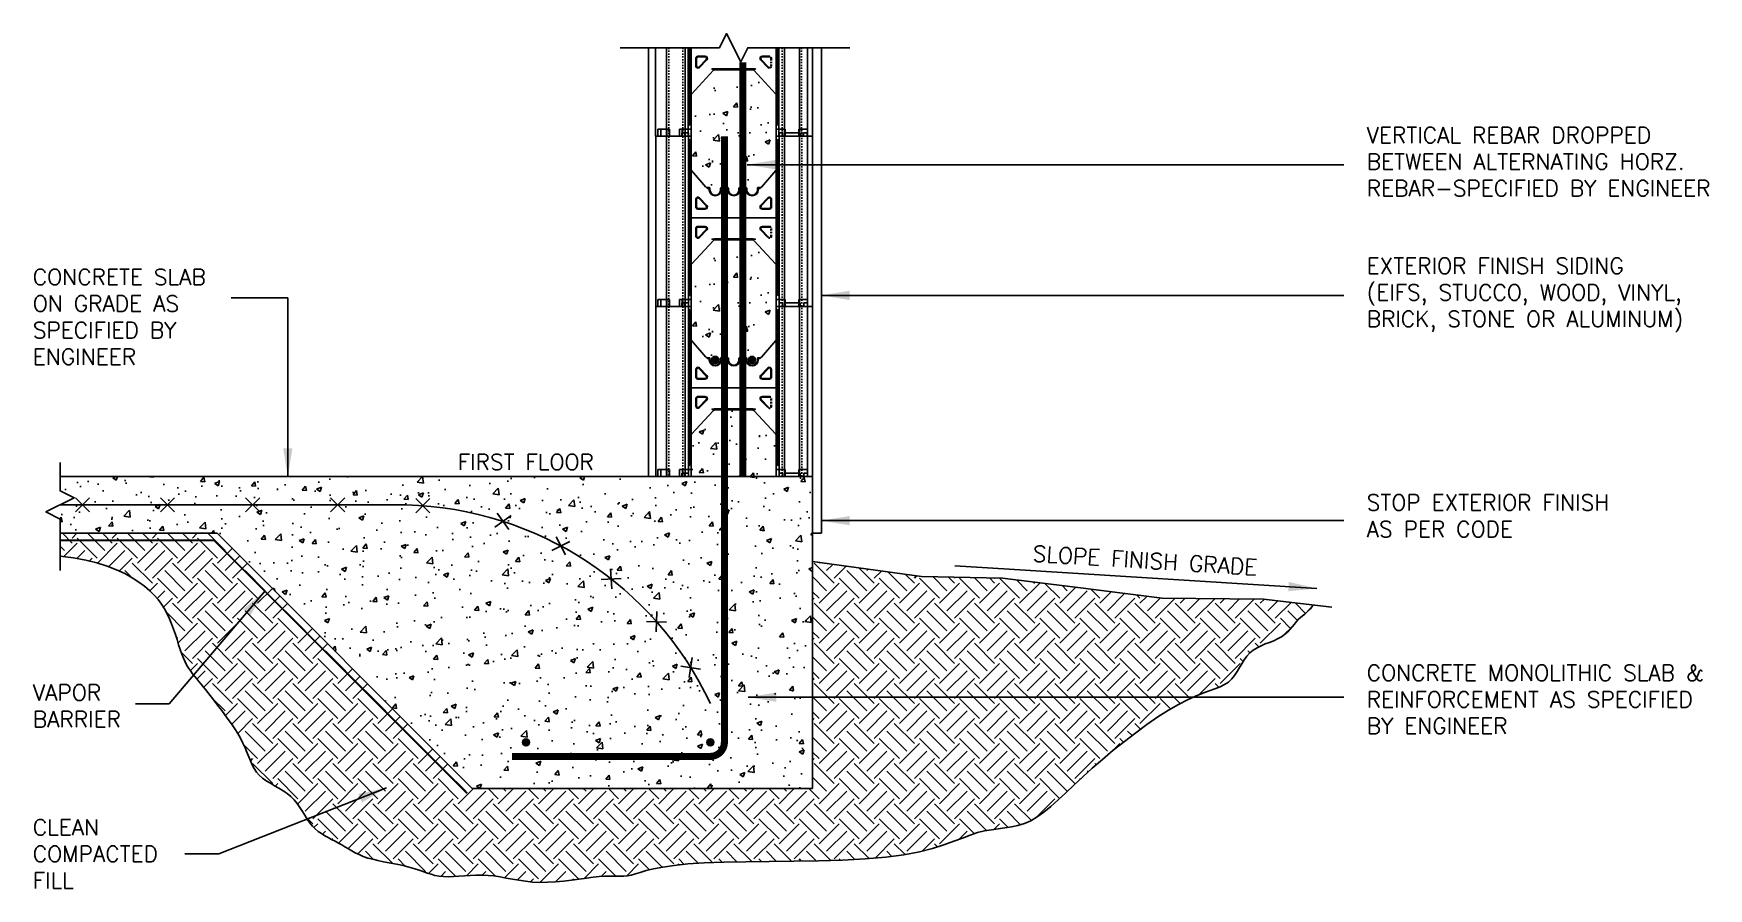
# Model space of a CAD drawing. Header units: inches. Extents: x -16 to 133, y -112 to 61.
# Drawn here: x 14.2 to 132.4, y -112.4 to -52.1 of the extents above; entities that cross this region are included whole.
import ezdxf

# ---------------------------------------------------------------- set-up
doc = ezdxf.new("R2010")
doc.units = ezdxf.units.IN
doc.header["$MEASUREMENT"] = 0
doc.linetypes.add('DASHED2', pattern=[0.375, 0.25, -0.125])
for name, color, linetype in [('LAYER 12', 12, 'Continuous'), ('LAYER 13', 13, 'Continuous'), ('LAYER 3', 3, 'Continuous'), ('LAYER 5', 5, 'Continuous'), ('LAYER 7', 7, 'Continuous'), ('LAYER 8', 8, 'Continuous')]:
    doc.layers.add(name, color=color, linetype=linetype)
doc.styles.add('NOTES', font='simplex.shx', dxfattribs={"height": 1})
doc.dimstyles.new('DIM-16', dxfattribs={"dimscale": 16, "dimtxt": 0.09375, "dimasz": 0.125, "dimexe": 0.1875, "dimexo": 0.0625, "dimgap": 0.0625, "dimtad": 0, "dimtih": 1, "dimtoh": 1, "dimdec": 4, "dimzin": 3, "dimdsep": 46, "dimlunit": 4, "dimtxsty": 'NOTES', "dimcen": 0.0625, "dimclrt": 4, "dimadec": 0, "dimazin": 0, "dimtfac": 1, "dimtdec": 4, "dimtofl": 0, "dimtmove": 0, "dimatfit": 3, "dimfxl": 1, "dimfrac": 2, "dimtolj": 1, "dimtzin": 0, "dimarcsym": 0})

# ---------------------------------------------------------------- blocks, each defined once
blk = doc.blocks.new('A$C01DD0D20')
at = {"layer": 'LAYER 12'}
for p, q in [((0.35, 12.5), (0.97, 12.5)), ((0.35, 12.5), (0.35, 0)), ((0.35, 12.5), (0.97, 12.5)), ((0.35, 12.5), (0.35, 12)), ((0.92, 12.5), (0.92, 0)), ((0.97, 12.5), (0.97, 12)), ((0.97, 12.5), (0.97, 12)), ((1.94, 12.5), (1.94, 12)), ((1.94, 12.5), (2.56, 12.5)), ((1.94, 12.5), (1.94, 12)), ((1.94, 12.5), (2.56, 12.5)), ((1.99, 12.5), (1.99, 0)), ((2.11, 12.25), (2.11, 12)), ((2.11, 12.25), (2.36, 12.25)), ((2.36, 12.25), (2.36, 0)), ((2.56, 12.5), (2.56, 12)), ((8.56, 12.5), (9.19, 12.5)), ((8.56, 12.5), (8.56, 12)), ((8.56, 12.5), (9.19, 12.5)), ((8.76, 12.25), (8.76, 0)), ((8.76, 12.25), (9.01, 12.25)), ((8.76, 12.25), (8.76, 12)), ((8.76, 12.25), (9.01, 12.25)), ((8.98, 12), (8.98, 0)), ((9.01, 12.25), (9.01, 12)), ((9.01, 12.25), (9.01, 12)), ((9.19, 12.5), (9.19, 12)), ((9.19, 12.5), (9.19, 12)), ((10.09, 12.5), (10.09, 12)), ((10.09, 12.5), (10.71, 12.5)), ((10.09, 12.5), (10.09, 12)), ((10.09, 12.5), (10.71, 12.5)), ((10.3, 12), (10.3, 0)), ((10.71, 12.5), (10.71, 12)), ((10.71, 12.5), (10.71, 12)), ((2.41, 11.73), (2.5, 11.78)), ((2.46, 11.65), (2.41, 11.73)), ((2.46, 11.63), (2.46, 0.93)), ((2.46, 11.59), (2.46, 11.62)), ((2.5, 11.78), (2.56, 11.67)), ((2.56, 11.65), (2.56, 9.67)), ((8.56, 9.67), (8.56, 11.65)), ((8.57, 11.67), (8.63, 11.78)), ((8.63, 11.78), (8.71, 11.73)), ((8.66, 11.63), (8.66, 0.93)), ((8.66, 11.62), (8.66, 11.59)), ((8.71, 11.73), (8.67, 11.65)), ((2.56, 9.67), (2.56, 2.91)), ((2.59, 9.6), (3.61, 8.41)), ((7.52, 8.41), (8.53, 9.6)), ((8.56, 2.91), (8.56, 9.67)), ((3.68, 8.38), (3.69, 8.38)), ((3.84, 8.38), (3.68, 8.38)), ((3.69, 8.38), (3.69, 8.33)), ((3.69, 8.33), (3.79, 8.33)), ((3.84, 8.28), (3.84, 8.23)), ((3.89, 8.23), (3.89, 8.33)), ((4.64, 8.33), (4.64, 8.23)), ((5.14, 8.38), (4.69, 8.38)), ((4.69, 8.23), (4.69, 8.28)), ((4.74, 8.33), (5.09, 8.33)), ((5.14, 8.28), (5.14, 8.23)), ((5.19, 8.23), (5.19, 8.33)), ((5.94, 8.33), (5.94, 8.23)), ((6.44, 8.38), (5.99, 8.38)), ((5.99, 8.23), (5.99, 8.28)), ((6.04, 8.33), (6.39, 8.33)), ((6.44, 8.28), (6.44, 8.23)), ((6.49, 8.23), (6.49, 8.33)), ((7.24, 8.33), (7.24, 8.23)), ((7.44, 8.38), (7.29, 8.38)), ((7.29, 8.23), (7.29, 8.28)), ((7.34, 8.33), (7.44, 8.33)), ((7.44, 8.33), (7.44, 8.38)), ((7.44, 8.38), (7.44, 8.38)), ((2.89, 7.02), (2.89, 7.56)), ((2.94, 7.02), (2.94, 7.56)), ((3.11, 7.63), (3.63, 7.09)), ((3.15, 7.66), (3.67, 7.12)), ((7.98, 7.66), (7.46, 7.12)), ((8.02, 7.63), (7.5, 7.09)), ((8.19, 7.02), (8.19, 7.56)), ((8.24, 7.02), (8.24, 7.56)), ((2.46, 6.25), (8.66, 6.25)), ((3.56, 6.92), (3.04, 6.92)), ((3.56, 6.87), (3.04, 6.87)), ((7.57, 6.92), (8.09, 6.92)), ((7.57, 6.87), (8.09, 6.87)), ((3.04, 5.65), (3.56, 5.65)), ((3.04, 5.6), (3.56, 5.6)), ((3.63, 5.43), (3.11, 4.89)), ((3.67, 5.4), (3.15, 4.86)), ((4.19, 4.77), (4.04, 4.75)), ((4.04, 4.74), (4.19, 4.72)), ((5.56, 4.77), (4.19, 4.77)), ((6.93, 4.77), (5.56, 4.77)), ((7.09, 4.75), (6.93, 4.77)), ((6.93, 4.72), (7.09, 4.74)), ((7.46, 5.4), (7.98, 4.86)), ((7.5, 5.43), (8.02, 4.89)), ((8.09, 5.65), (7.57, 5.65)), ((8.09, 5.6), (7.57, 5.6)), ((8.19, 4.96), (8.19, 5.5)), ((8.24, 4.96), (8.24, 5.5)), ((2.59, 2.98), (4.14, 4.66)), ((4.19, 4.72), (5.56, 4.72)), ((4.25, 4.7), (5.56, 4.7)), ((5.56, 4.72), (6.93, 4.72)), ((5.56, 4.7), (6.88, 4.7)), ((6.98, 4.66), (8.53, 2.98)), ((2.56, 0.9), (2.56, 2.91)), ((8.56, 2.91), (8.56, 0.9)), ((0.35, 0.5), (0.97, 0.5)), ((0.35, 0.5), (0.97, 0.5)), ((0.35, 0.5), (0.35, 0)), ((0.35, 0.5), (0.97, 0.5)), ((0.35, 0.5), (0.35, 0)), ((0.35, 0.5), (0.97, 0.5)), ((0.35, 0.5), (0.97, 0.5)), ((0.35, 0.5), (0.97, 0.5)), ((0.35, 0.5), (0.97, 0.5)), ((0.35, 0.5), (0.35, 0)), ((0.35, 0.5), (0.97, 0.5)), ((0.35, 0.5), (0.35, 0)), ((0.35, 0.5), (0.97, 0.5)), ((0.35, 0.5), (0.97, 0.5)), ((0.35, 0.5), (0.97, 0.5)), ((0.35, 0.5), (0.97, 0.5)), ((0.35, 0.5), (0.35, 0)), ((0.35, 0.5), (0.97, 0.5)), ((0.35, 0.5), (0.97, 0.5)), ((0.35, 0.5), (0.97, 0.5)), ((0.35, 0.5), (0.97, 0.5)), ((0.35, 0.5), (0.35, 0)), ((0.35, 0.5), (0.97, 0.5)), ((0.35, 0.5), (0.97, 0.5)), ((0.35, 0.5), (0.97, 0.5)), ((0.35, 0.5), (0.35, 0)), ((0.35, 0.5), (0.97, 0.5)), ((0.35, 0.5), (0.35, 0)), ((0.35, 0.5), (0.35, 0)), ((0.37, 0.25), (0.37, 0)), ((0.62, 0.25), (0.37, 0.25)), ((0.37, 0.25), (0.37, 0)), ((0.62, 0.25), (0.37, 0.25)), ((0.37, 0.25), (0.37, 0)), ((0.62, 0.25), (0.37, 0.25)), ((0.62, 0.25), (0.62, 0)), ((0.62, 0.25), (0.62, 0)), ((0.62, 0.25), (0.62, 0)), ((1.94, 0.25), (0.87, 0.25)), ((0.87, 0.25), (0.87, 0)), ((1.94, 0.25), (0.87, 0.25)), ((0.87, 0.25), (0.87, 0)), ((1.94, 0.25), (0.87, 0.25)), ((0.87, 0.25), (0.87, 0)), ((0.97, 0.5), (0.97, 0)), ((0.97, 0.5), (0.97, 0)), ((0.97, 0.5), (0.97, 0)), ((0.97, 0.5), (0.97, 0)), ((0.97, 0.5), (0.97, 0)), ((0.97, 0.5), (0.97, 0)), ((0.97, 0.5), (0.97, 0)), ((0.97, 0.5), (0.97, 0)), ((0.97, 0.5), (0.97, 0)), ((0.97, 0.5), (0.97, 0)), ((0.97, 0.5), (0.97, 0)), ((0.97, 0.5), (0.97, 0)), ((0.97, 0.5), (0.97, 0)), ((0.97, 0.5), (0.97, 0)), ((0.97, 0.5), (0.97, 0)), ((0.97, 0.5), (0.97, 0)), ((0.97, 0.5), (0.97, 0)), ((0.97, 0.5), (0.97, 0)), ((0.97, 0.5), (0.97, 0)), ((0.97, 0.5), (0.97, 0)), ((1.94, 0.5), (1.94, 0)), ((1.94, 0.5), (2.56, 0.5)), ((1.94, 0.5), (1.94, 0)), ((1.94, 0.5), (2.56, 0.5)), ((1.94, 0.5), (1.94, 0)), ((1.94, 0.5), (2.56, 0.5)), ((1.94, 0.5), (1.94, 0)), ((1.94, 0.5), (2.56, 0.5)), ((1.94, 0.5), (1.94, 0)), ((1.94, 0.5), (2.56, 0.5)), ((1.94, 0.5), (1.94, 0)), ((1.94, 0.5), (2.56, 0.5)), ((1.94, 0.5), (1.94, 0)), ((1.94, 0.5), (2.56, 0.5)), ((1.94, 0.5), (1.94, 0)), ((2.56, 0.5), (1.94, 0.5)), ((1.94, 0.5), (1.94, 0)), ((1.94, 0.5), (2.56, 0.5)), ((1.94, 0.5), (1.94, 0)), ((1.94, 0.5), (2.56, 0.5)), ((1.94, 0.5), (1.94, 0)), ((1.94, 0.5), (2.56, 0.5)), ((1.94, 0.5), (1.94, 0)), ((1.94, 0.5), (2.56, 0.5)), ((1.94, 0.5), (1.94, 0)), ((1.94, 0.5), (2.56, 0.5)), ((1.94, 0.5), (1.94, 0)), ((1.94, 0.5), (2.56, 0.5)), ((1.94, 0.5), (1.94, 0)), ((1.94, 0.5), (2.56, 0.5)), ((1.94, 0.5), (1.94, 0)), ((1.94, 0.5), (2.56, 0.5)), ((1.94, 0.5), (1.94, 0)), ((1.94, 0.5), (2.56, 0.5)), ((1.94, 0.5), (1.94, 0)), ((1.94, 0.5), (2.56, 0.5)), ((1.94, 0.5), (1.94, 0)), ((2.56, 0.5), (1.94, 0.5)), ((1.94, 0.5), (1.94, 0)), ((1.94, 0.5), (2.56, 0.5)), ((1.94, 0.5), (1.94, 0)), ((1.94, 0.5), (2.56, 0.5)), ((1.94, 0.5), (1.94, 0)), ((2.56, 0.5), (1.94, 0.5)), ((1.94, 0.5), (1.94, 0)), ((1.94, 0.5), (2.56, 0.5)), ((2.11, 0.25), (2.11, 0)), ((2.11, 0.25), (2.36, 0.25)), ((2.11, 0.25), (2.11, 0)), ((2.11, 0.25), (2.36, 0.25)), ((2.11, 0.25), (2.11, 0)), ((2.11, 0.25), (2.36, 0.25)), ((2.11, 0.25), (2.11, 0)), ((2.36, 0.25), (2.11, 0.25)), ((2.11, 0.25), (2.11, 0)), ((2.11, 0.25), (2.36, 0.25)), ((2.11, 0.25), (2.11, 0)), ((2.11, 0.25), (2.36, 0.25)), ((2.11, 0.25), (2.11, 0)), ((2.11, 0.25), (2.36, 0.25)), ((2.11, 0.25), (2.11, 0)), ((2.11, 0.25), (2.36, 0.25)), ((2.11, 0.25), (2.11, 0)), ((2.11, 0.25), (2.36, 0.25)), ((2.11, 0.25), (2.11, 0)), ((2.36, 0.25), (2.11, 0.25)), ((2.11, 0.25), (2.11, 0)), ((2.11, 0.25), (2.36, 0.25)), ((2.11, 0.25), (2.11, 0)), ((2.36, 0.25), (2.11, 0.25)), ((2.36, 0.25), (2.36, 0)), ((2.36, 0.25), (2.36, 0)), ((2.36, 0.25), (2.36, 0)), ((2.46, 0.9), (2.41, 0.82)), ((2.41, 0.82), (2.5, 0.77)), ((2.46, 0.96), (2.46, 0.93)), ((2.5, 0.77), (2.56, 0.88)), ((2.56, 0.5), (2.56, 0)), ((2.56, 0.5), (2.56, 0)), ((2.56, 0.5), (2.56, 0)), ((2.56, 0.5), (2.56, 0)), ((2.56, 0.5), (2.56, 0)), ((2.56, 0.5), (2.56, 0)), ((2.56, 0.5), (2.56, 0)), ((2.56, 0.5), (2.56, 0)), ((2.56, 0.5), (2.56, 0)), ((2.56, 0.5), (2.56, 0)), ((2.56, 0.5), (2.56, 0)), ((8.56, 0.5), (9.18, 0.5)), ((8.56, 0.5), (9.18, 0.5)), ((8.56, 0.5), (9.18, 0.5)), ((8.57, 0.88), (8.63, 0.77)), ((8.63, 0.77), (8.71, 0.82)), ((8.66, 0.93), (8.66, 0.96)), ((8.71, 0.82), (8.67, 0.9)), ((8.76, 0.5), (8.76, 0)), ((8.76, 0.5), (9.39, 0.5)), ((8.76, 0.25), (8.76, 0)), ((8.76, 0.25), (9.01, 0.25)), ((8.76, 0.25), (9.01, 0.25)), ((8.76, 0.25), (8.76, 0)), ((8.76, 0.25), (9.01, 0.25)), ((8.96, 0.25), (9.21, 0.25)), ((9.01, 0.25), (9.01, 0)), ((9.01, 0.25), (9.01, 0)), ((9.01, 0.25), (9.01, 0)), ((9.18, 0.5), (9.18, 0)), ((9.18, 0.5), (9.18, 0)), ((9.18, 0.5), (9.18, 0)), ((9.21, 0.25), (9.21, 0)), ((9.39, 0.5), (9.39, 0)), ((10.08, 0.5), (10.08, 0)), ((10.08, 0.5), (10.71, 0.5)), ((10.08, 0.5), (10.08, 0)), ((10.08, 0.5), (10.71, 0.5)), ((10.08, 0.5), (10.08, 0)), ((10.08, 0.5), (10.71, 0.5)), ((10.29, 0.5), (10.29, 0)), ((10.29, 0.5), (10.91, 0.5)), ((10.71, 0.5), (10.71, 0)), ((10.71, 0.5), (10.71, 0)), ((10.71, 0.5), (10.71, 0)), ((10.91, 0.5), (10.91, 0))]:
    blk.add_line(p, q, dxfattribs=at)
at = {"layer": 'LAYER 12', "linetype": 'DASHED2', "ltscale": 0.15}
for p, q in [((0.76, 12.5), (0.76, 0)), ((2.15, 12.5), (2.15, 0)), ((9.14, 12), (9.14, 0)), ((10.14, 12), (10.14, 0)), ((2.89, 4.96), (2.89, 5.5)), ((2.94, 4.96), (2.94, 5.5))]:
    blk.add_line(p, q, dxfattribs=at)
at = {"layer": 'LAYER 12'}
for centre, radius, start, end in [((2.41, 11.62), 0.05, 0, 30), ((2.51, 11.65), 0.05, 0, 30), ((8.61, 11.65), 0.05, 150, 180), ((8.71, 11.62), 0.05, 150, 180), ((2.66, 9.67), 0.1, 180, 223.8309), ((8.46, 9.67), 0.1, 316.1691, 360), ((3.68, 8.48), 0.1, 223.8309, 270), ((3.79, 8.28), 0.05, 360, 90), ((3.84, 8.33), 0.05, 0, 90), ((4.69, 8.33), 0.05, 90, 180), ((4.74, 8.28), 0.05, 90, 180), ((5.09, 8.28), 0.05, 360, 90), ((5.14, 8.33), 0.05, 0, 90), ((5.99, 8.33), 0.05, 90, 180), ((6.04, 8.28), 0.05, 90, 180), ((6.39, 8.28), 0.05, 0, 90), ((6.44, 8.33), 0.05, 0, 90), ((7.29, 8.33), 0.05, 90, 180), ((7.34, 8.28), 0.05, 90, 180), ((7.44, 8.48), 0.1, 270, 316.1691), ((3.04, 7.56), 0.15, 43.8309, 180), ((3.04, 7.56), 0.1, 43.8309, 180), ((3.56, 7.02), 0.15, 270, 43.8309), ((3.56, 7.02), 0.1, 270, 43.8309), ((4.26, 8.23), 0.425, 180, 360), ((4.26, 8.23), 0.375, 180, 0), ((5.56, 8.23), 0.425, 180, 270), ((5.56, 8.23), 0.375, 180, 270), ((5.56, 8.23), 0.425, 270, 0), ((5.56, 8.23), 0.375, 270, 0), ((6.86, 8.23), 0.425, 180, 0), ((6.86, 8.23), 0.375, 180, 0), ((7.57, 7.02), 0.15, 136.1691, 270), ((7.57, 7.02), 0.1, 136.1691, 270), ((8.09, 7.56), 0.15, 0, 136.1691), ((8.09, 7.56), 0.1, 0, 136.1691), ((3.04, 7.02), 0.15, 180, 270), ((3.04, 7.02), 0.1, 180, 270), ((8.09, 7.02), 0.15, 270, 0), ((8.09, 7.02), 0.1, 270, 360), ((3.56, 5.5), 0.15, 316.1691, 90), ((3.56, 5.5), 0.1, 316.1691, 90), ((4.04, 4.75), 0.01, 97.4099, 262.5901), ((7.09, 4.75), 0.01, 277.4099, 82.5901), ((7.57, 5.5), 0.15, 90, 223.8309), ((7.57, 5.5), 0.1, 90, 223.8309), ((8.09, 4.96), 0.15, 223.8309, 360), ((8.09, 4.96), 0.1, 223.8309, 0), ((8.09, 5.5), 0.15, 360, 90), ((8.09, 5.5), 0.1, 0, 90), ((4.25, 4.55), 0.15, 90, 135), ((6.88, 4.55), 0.15, 45, 90), ((2.66, 2.91), 0.1, 135, 180), ((8.46, 2.91), 0.1, 360, 45), ((2.41, 0.93), 0.05, 330, 360), ((2.51, 0.9), 0.05, 330, 360), ((8.61, 0.9), 0.05, 180, 210), ((8.71, 0.93), 0.05, 180, 210)]:
    blk.add_arc(centre, radius, start, end, dxfattribs=at)
at = {"layer": 'LAYER 12', "linetype": 'DASHED2', "ltscale": 0.15}
for centre, radius, start, end in [((3.04, 5.5), 0.15, 90, 180), ((3.04, 4.96), 0.15, 180, 316.1691), ((3.04, 5.5), 0.1, 90, 180), ((3.04, 4.96), 0.1, 180, 316.1691)]:
    blk.add_arc(centre, radius, start, end, dxfattribs=at)
at = {"layer": 'LAYER 5'}
for p, q in [((0, 12), (0, 0)), ((0, 12), (2.56, 12)), ((2.56, 12.5), (2.56, 0)), ((8.56, 12.5), (8.56, 0)), ((8.56, 12), (11.06, 12)), ((11.06, 12), (11.06, 0)), ((0, 0), (2.56, 0)), ((8.56, 0), (11.06, 0))]:
    blk.add_line(p, q, dxfattribs=at)

msp = doc.modelspace()

# ---------------------------------------------------------------- hatches: boundary and pattern name
at = {"layer": 'LAYER 12'}
h = msp.add_hatch(dxfattribs=at)
h.set_pattern_fill('EARTH', color=256, scale=8, angle=45, style=0)
h.paths.add_polyline_path([(101.42, -95.04), (101.72, -94.92), (101.99, -94.79), (102.25, -94.65), (102.48, -94.49), (102.68, -94.31), (102.86, -94.12), (103.02, -93.93), (103.17, -93.75), (103.32, -93.57), (103.45, -93.41), (103.59, -93.28), (103.74, -93.17), (103.9, -93.05), (104.08, -92.89), (104.3, -92.66), (104.5, -92.4), (100.98, -91.98), (93.85, -91.93), (87.53, -91.12), (82.59, -90.51), (76.88, -90.4), (69.19, -89.34), (69.19, -105.34), (45.19, -105.34), (27.19, -87.34), (16.12, -87.34), (16.12, -88.96), (17.07, -89.08), (17.93, -89.24), (18.72, -89.43), (19.44, -89.66), (20.09, -89.92), (20.68, -90.19), (21.2, -90.48), (21.67, -90.78), (22.08, -91.08), (22.44, -91.39), (22.75, -91.7), (23.03, -92.02), (23.27, -92.35), (23.48, -92.68), (23.67, -93.03), (23.83, -93.38), (23.98, -93.74), (24.12, -94.11), (24.25, -94.48), (24.37, -94.84), (24.48, -95.2), (24.6, -95.54), (24.71, -95.86), (24.82, -96.15), (24.95, -96.42), (25.07, -96.66), (25.2, -96.87), (25.34, -97.07), (25.47, -97.26), (25.62, -97.44), (25.76, -97.62), (25.91, -97.79), (26.06, -97.98), (26.21, -98.17), (26.37, -98.36), (26.54, -98.57), (26.71, -98.79), (26.89, -99.03), (27.09, -99.28), (27.3, -99.55), (27.52, -99.84), (27.75, -100.15), (27.98, -100.47), (28.21, -100.79), (28.44, -101.13), (28.65, -101.47), (28.85, -101.8), (29.02, -102.14), (29.17, -102.47), (29.3, -102.79), (29.42, -103.1), (29.54, -103.39), (29.66, -103.67), (29.8, -103.94), (29.97, -104.19), (30.16, -104.41), (30.4, -104.61), (30.66, -104.8), (30.95, -104.98), (31.25, -105.15), (31.55, -105.32), (31.85, -105.5), (32.14, -105.7), (32.4, -105.91), (32.64, -106.15), (32.85, -106.41), (33.03, -106.68), (33.21, -106.96), (33.38, -107.23), (33.55, -107.5), (33.72, -107.75), (33.91, -107.99), (34.11, -108.19), (34.32, -108.37), (34.55, -108.53), (34.78, -108.68), (35.02, -108.81), (35.27, -108.94), (35.51, -109.07), (35.75, -109.2), (35.98, -109.33), (36.21, -109.47), (36.45, -109.61), (36.69, -109.75), (36.94, -109.88), (37.21, -110.01), (37.5, -110.14), (37.82, -110.25), (38.17, -110.34), (38.54, -110.43), (38.92, -110.51), (39.32, -110.59), (39.71, -110.67), (40.1, -110.74), (40.47, -110.82), (40.82, -110.91), (41.14, -111.01), (41.44, -111.11), (41.73, -111.21), (42, -111.31), (42.28, -111.39), (42.56, -111.47), (42.85, -111.53), (43.16, -111.56), (43.5, -111.57), (43.86, -111.56), (44.24, -111.54), (44.63, -111.51), (45.04, -111.48), (45.45, -111.46), (45.87, -111.45), (46.3, -111.47), (46.72, -111.51), (47.15, -111.58), (47.58, -111.66), (48.02, -111.74), (48.48, -111.82), (48.95, -111.89), (49.44, -111.95), (49.96, -111.97), (50.5, -111.96), (51.06, -111.93), (51.62, -111.87), (52.18, -111.8), (52.72, -111.73), (53.24, -111.66), (53.71, -111.6), (54.14, -111.55), (54.52, -111.53), (54.84, -111.52), (55.13, -111.52), (55.4, -111.53), (55.64, -111.53), (55.88, -111.52), (56.13, -111.5), (56.39, -111.45), (56.69, -111.37), (57.03, -111.26), (57.45, -111.14), (57.97, -111.02), (58.62, -110.89), (59.42, -110.77), (60.39, -110.67), (61.55, -110.59), (62.93, -110.54), (64.48, -110.51), (66.14, -110.49), (67.87, -110.47), (69.61, -110.44), (71.31, -110.39), (72.91, -110.31), (74.36, -110.19), (75.63, -110.02), (76.72, -109.81), (77.65, -109.57), (78.45, -109.32), (79.15, -109.07), (79.76, -108.84), (80.31, -108.63), (80.83, -108.46), (81.32, -108.34), (81.81, -108.25), (82.28, -108.19), (82.75, -108.13), (83.21, -108.06), (83.67, -107.96), (84.13, -107.82), (84.58, -107.62), (85.04, -107.35), (85.51, -107.01), (86, -106.61), (86.51, -106.15), (87.05, -105.65), (87.62, -105.1), (88.24, -104.52), (88.91, -103.92), (89.63, -103.29), (90.39, -102.65), (91.18, -102.03), (91.98, -101.41), (92.77, -100.84), (93.55, -100.3), (94.29, -99.82), (94.99, -99.42), (95.62, -99.09), (96.19, -98.83), (96.71, -98.63), (97.17, -98.46), (97.57, -98.31), (97.93, -98.17), (98.25, -98.01), (98.52, -97.84), (98.75, -97.62), (98.95, -97.37), (99.13, -97.1), (99.3, -96.82), (99.46, -96.54), (99.63, -96.26), (99.82, -96.01), (100.03, -95.78), (100.27, -95.58), (100.54, -95.42), (100.83, -95.28), (101.12, -95.15)])
at = {"layer": 'LAYER 13'}
h = msp.add_hatch(dxfattribs=at)
h.set_pattern_fill('AR-CONC', color=256, scale=0.5, style=0)
h.set_pattern_definition([(50, (-9.1585, 12), (3.5863, -0.31376), [0.375, -4.125]), (355, (-9.1585, 12), (-0.69376, 3.76096), [0.3, -3.3]), (100.4514, (-8.8596, 11.974), (2.89255, 3.4472), [0.3187, -3.50571]), (46.184, (-9.1585, 13), (5.3362, -0.8276), [0.5625, -6.1875]), (96.6356, (-8.714, 12.931), (4.67331, 4.8706), [0.47805, -5.25856]), (351.184, (-9.1585, 13), (4.6733, 4.8706), [0.45, -4.95]), (21, (-8.6585, 12.75), (2.984535, -2.013094), [0.375, -4.125]), (326, (-8.6585, 12.75), (1.21658, 3.62575), [0.3, -3.3]), (71.4514, (-8.4098, 12.5822), (4.20111, 1.61265), [0.3187, -3.50571]), (37.5, (-9.1585, 12), (0.0608, 1.66447), [0, -3.26, 0, -3.35, 0, -3.3125]), (7.5, (-9.1585, 12), (1.315348, 1.97206), [0, -1.91, 0, -3.185, 0, -1.2625]), (327.5, (-10.2735, 12), (2.669112, -0.112774), [0, -1.25, 0, -3.9, 0, -5.175]), (317.5, (-10.7735, 12), (2.91593, 0.500525), [0, -1.625, 0, -2.59, 0, -3.675])])
h.paths.add_polyline_path([(66.62, -56.43), (64.94, -54.64), (62.31, -54.64), (60.62, -56.43), (60.62, -61.67), (61.75, -62.96), (65.5, -62.96), (66.62, -61.67)])
h = msp.add_hatch(dxfattribs=at)
h.set_pattern_fill('AR-CONC', color=256, scale=0.5, style=0)
h.set_pattern_definition([(50, (-9.1585, -9e-14), (3.5863, -0.31376), [0.375, -4.125]), (355, (-9.1585, -9e-14), (-0.69376, 3.76096), [0.3, -3.3]), (100.4514, (-8.8596, -0.026), (2.89255, 3.4472), [0.3187, -3.50571]), (46.184, (-9.1585, 1), (5.3362, -0.8276), [0.5625, -6.1875]), (96.6356, (-8.714, 0.931), (4.67331, 4.8706), [0.47805, -5.25856]), (351.184, (-9.1585, 1), (4.6733, 4.8706), [0.45, -4.95]), (21, (-8.6585, 0.75), (2.984535, -2.013094), [0.375, -4.125]), (326, (-8.6585, 0.75), (1.21658, 3.62575), [0.3, -3.3]), (71.4514, (-8.4098, 0.5822), (4.20111, 1.61265), [0.3187, -3.50571]), (37.5, (-9.1585, -9e-14), (0.0608, 1.66447), [0, -3.26, 0, -3.35, 0, -3.3125]), (7.5, (-9.1585, -9e-14), (1.315348, 1.97206), [0, -1.91, 0, -3.185, 0, -1.2625]), (327.5, (-10.2735, -9e-14), (2.669112, -0.112774), [0, -1.25, 0, -3.9, 0, -5.175]), (317.5, (-10.7735, -9e-14), (2.91593, 0.500525), [0, -1.625, 0, -2.59, 0, -3.675])])
h.paths.add_polyline_path([(66.62, -68.43), (64.94, -66.64), (62.31, -66.64), (60.62, -68.43), (60.62, -73.67), (61.75, -74.96), (65.5, -74.96), (66.62, -73.67)])
h = msp.add_hatch(dxfattribs=at)
h.set_pattern_fill('AR-CONC', color=256, scale=0.5, style=0)
h.paths.add_polyline_path([(66.62, -80.43, 0.178873), (66.6, -80.36), (65.04, -78.68, 0.198912), (64.94, -78.64), (63.62, -78.64), (62.31, -78.64, 0.198912), (62.21, -78.68), (60.65, -80.36, 0.178873), (60.62, -80.43), (60.62, -83.34), (66.62, -83.34), (66.62, -82.84), (66.62, -82.84)])
h = msp.add_hatch(dxfattribs=at)
h.set_pattern_fill('AR-CONC', color=256, scale=0.5, style=0)
h.paths.add_polyline_path([(69.19, -83.34), (66.62, -83.34), (16.12, -83.34), (16.12, -87.34), (27.19, -87.34), (45.19, -105.34), (69.19, -105.34)])
at = {"layer": 'LAYER 8'}
for points in [[(62.57, -75.11, 1), (62.07, -75.11, 1)], [(65.17, -75.11, 1), (64.67, -75.11, 1)], [(49.23, -102.09, 1), (48.73, -102.09, 1)], [(61.73, -102.09, 1), (62.23, -102.09, 1)]]:
    msp.add_hatch(color=256, dxfattribs=at).paths.add_polyline_path(points)

# ---------------------------------------------------------------- linework, layer by layer
at = {"layer": 'DEFPOINTS'}
msp.add_lwpolyline([(16.12, -88.96), (17.07, -89.08), (17.93, -89.24), (18.72, -89.43), (19.44, -89.66), (20.09, -89.92), (20.68, -90.19), (21.2, -90.48), (21.67, -90.78), (22.08, -91.08), (22.44, -91.39), (22.75, -91.7), (23.03, -92.02), (23.27, -92.35), (23.48, -92.68), (23.67, -93.03), (23.83, -93.38), (23.98, -93.74), (24.12, -94.11), (24.25, -94.48), (24.37, -94.84), (24.48, -95.2), (24.6, -95.54), (24.71, -95.86), (24.82, -96.15), (24.95, -96.42), (25.07, -96.66), (25.2, -96.87), (25.34, -97.07), (25.47, -97.26), (25.62, -97.44), (25.76, -97.62), (25.91, -97.79), (26.06, -97.98), (26.21, -98.17), (26.37, -98.36), (26.54, -98.57), (26.71, -98.79), (26.89, -99.03), (27.09, -99.28), (27.3, -99.55), (27.52, -99.84), (27.75, -100.15), (27.98, -100.47), (28.21, -100.79), (28.44, -101.13), (28.65, -101.47), (28.85, -101.8), (29.02, -102.14), (29.17, -102.47), (29.3, -102.79), (29.42, -103.1), (29.54, -103.39), (29.66, -103.67), (29.8, -103.94), (29.97, -104.19), (30.16, -104.41), (30.4, -104.61), (30.66, -104.8), (30.95, -104.98), (31.25, -105.15), (31.55, -105.32), (31.85, -105.5), (32.14, -105.7), (32.4, -105.91), (32.64, -106.15), (32.85, -106.41), (33.03, -106.68), (33.21, -106.96), (33.38, -107.23), (33.55, -107.5), (33.72, -107.75), (33.91, -107.99), (34.11, -108.19), (34.32, -108.37), (34.55, -108.53), (34.78, -108.68), (35.02, -108.81), (35.27, -108.94), (35.51, -109.07), (35.75, -109.2), (35.98, -109.33), (36.21, -109.47), (36.45, -109.61), (36.69, -109.75), (36.94, -109.88), (37.21, -110.01), (37.5, -110.14), (37.82, -110.25), (38.17, -110.34), (38.54, -110.43), (38.92, -110.51), (39.32, -110.59), (39.71, -110.67), (40.1, -110.74), (40.47, -110.82), (40.82, -110.91), (41.14, -111.01), (41.44, -111.11), (41.73, -111.21), (42, -111.31), (42.28, -111.39), (42.56, -111.47), (42.85, -111.53), (43.16, -111.56), (43.5, -111.57), (43.86, -111.56), (44.24, -111.54), (44.63, -111.51), (45.04, -111.48), (45.45, -111.46), (45.87, -111.45), (46.3, -111.47), (46.72, -111.51), (47.15, -111.58), (47.58, -111.66), (48.02, -111.74), (48.48, -111.82), (48.95, -111.89), (49.44, -111.95), (49.96, -111.97), (50.5, -111.96), (51.06, -111.93), (51.62, -111.87), (52.18, -111.8), (52.72, -111.73), (53.24, -111.66), (53.71, -111.6), (54.14, -111.55), (54.52, -111.53), (54.84, -111.52), (55.13, -111.52), (55.4, -111.53), (55.64, -111.53), (55.88, -111.52), (56.13, -111.5), (56.39, -111.45), (56.69, -111.37), (57.03, -111.26), (57.45, -111.14), (57.97, -111.02), (58.62, -110.89), (59.42, -110.77), (60.39, -110.67), (61.55, -110.59), (62.93, -110.54), (64.48, -110.51), (66.14, -110.49), (67.87, -110.47), (69.61, -110.44), (71.31, -110.39), (72.91, -110.31), (74.36, -110.19), (75.63, -110.02), (76.72, -109.81), (77.65, -109.57), (78.45, -109.32), (79.15, -109.07), (79.76, -108.84), (80.31, -108.63), (80.83, -108.46), (81.32, -108.34), (81.81, -108.25), (82.28, -108.19), (82.75, -108.13), (83.21, -108.06), (83.67, -107.96), (84.13, -107.82), (84.58, -107.62), (85.04, -107.35), (85.51, -107.01), (86, -106.61), (86.51, -106.15), (87.05, -105.65), (87.62, -105.1), (88.24, -104.52), (88.91, -103.92), (89.63, -103.29), (90.39, -102.65), (91.18, -102.03), (91.98, -101.41), (92.77, -100.84), (93.55, -100.3), (94.29, -99.82), (94.99, -99.42), (95.62, -99.09), (96.19, -98.83), (96.71, -98.63), (97.17, -98.46), (97.57, -98.31), (97.93, -98.17), (98.25, -98.01), (98.52, -97.84), (98.75, -97.62), (98.95, -97.37), (99.13, -97.1), (99.3, -96.82), (99.46, -96.54), (99.63, -96.26), (99.82, -96.01), (100.03, -95.78), (100.27, -95.58), (100.54, -95.42), (100.83, -95.28), (101.12, -95.15), (101.42, -95.04), (101.72, -94.92), (101.99, -94.79), (102.25, -94.65), (102.48, -94.49), (102.68, -94.31), (102.86, -94.12), (103.02, -93.93), (103.17, -93.75), (103.32, -93.57), (103.45, -93.41), (103.59, -93.28), (103.74, -93.17), (103.9, -93.05), (104.08, -92.89), (104.3, -92.66), (104.5, -92.4)], dxfattribs=at)
at = {"layer": 'LAYER 12'}
for p, q in [((58.89, -53.09), (58.89, -59.34)), ((60.21, -53.09), (60.21, -59.34)), ((60.42, -53.09), (60.42, -59.34)), ((60.52, -53.09), (60.52, -58.41)), ((60.62, -56.43), (60.62, -53.09)), ((66.62, -53.09), (66.62, -56.43)), ((66.72, -53.09), (66.72, -58.41)), ((66.82, -53.09), (66.82, -59.34)), ((67.2, -53.09), (67.2, -59.34)), ((68.26, -53.09), (68.26, -59.34)), ((68.84, -53.09), (68.84, -59.34)), ((60.95, -54.38), (60.95, -53.84)), ((61, -54.38), (61, -53.84)), ((61.1, -53.69), (61.62, -53.69)), ((61.1, -53.74), (61.62, -53.74)), ((61.69, -53.91), (61.17, -54.45)), ((61.73, -53.94), (61.21, -54.48)), ((65.52, -53.94), (66.04, -54.48)), ((65.56, -53.91), (66.08, -54.45)), ((66.15, -53.69), (65.63, -53.69)), ((66.15, -53.74), (65.63, -53.74)), ((62.21, -54.68), (60.65, -56.36)), ((62.1, -54.58), (62.25, -54.57)), ((62.25, -54.62), (62.1, -54.6)), ((62.25, -54.57), (63.62, -54.57)), ((63.62, -54.62), (62.25, -54.62)), ((63.62, -54.64), (62.31, -54.64)), ((63.62, -54.57), (65, -54.57)), ((65, -54.62), (63.62, -54.62)), ((64.94, -54.64), (63.62, -54.64)), ((65, -54.57), (65.15, -54.58)), ((65.15, -54.6), (65, -54.62)), ((66.6, -56.36), (65.04, -54.68)), ((60.62, -56.43), (60.62, -58.44)), ((66.62, -58.44), (66.62, -56.43)), ((58.27, -58.84), (58.27, -59.34)), ((58.9, -58.84), (58.27, -58.84)), ((58.48, -58.84), (58.48, -59.34)), ((59.1, -58.84), (58.48, -58.84)), ((58.48, -58.84), (58.48, -59.34)), ((59.1, -58.84), (58.48, -58.84)), ((58.48, -58.84), (58.48, -59.34)), ((59.1, -58.84), (58.48, -58.84)), ((58.9, -58.84), (58.9, -59.34)), ((59.1, -58.84), (59.1, -59.34)), ((59.1, -58.84), (59.1, -59.34)), ((59.1, -58.84), (59.1, -59.34)), ((59.8, -58.84), (59.8, -59.34)), ((60.42, -58.84), (59.8, -58.84)), ((60, -58.84), (60, -59.34)), ((60.62, -58.84), (60, -58.84)), ((60, -58.84), (60, -59.34)), ((60.62, -58.84), (60, -58.84)), ((60, -58.84), (60, -59.34)), ((60.62, -58.84), (60, -58.84)), ((60.42, -58.84), (60.42, -59.34)), ((60.47, -58.51), (60.52, -58.43)), ((60.56, -58.56), (60.47, -58.51)), ((60.52, -58.41), (60.52, -58.37)), ((60.62, -58.46), (60.56, -58.56)), ((67.25, -58.84), (66.62, -58.84)), ((66.62, -58.84), (66.62, -59.34)), ((67.25, -58.84), (66.62, -58.84)), ((66.62, -58.84), (66.62, -59.34)), ((67.25, -58.84), (66.62, -58.84)), ((67.25, -58.84), (66.62, -58.84)), ((67.25, -58.84), (66.62, -58.84)), ((67.25, -58.84), (66.62, -58.84)), ((66.62, -58.84), (66.62, -59.34)), ((67.25, -58.84), (66.62, -58.84)), ((66.62, -58.84), (66.62, -59.34)), ((66.62, -58.84), (67.25, -58.84)), ((66.62, -58.84), (66.62, -59.34)), ((67.25, -58.84), (66.62, -58.84)), ((67.25, -58.84), (66.62, -58.84)), ((67.25, -58.84), (66.62, -58.84)), ((67.25, -58.84), (66.62, -58.84)), ((66.62, -58.84), (66.62, -59.34)), ((67.25, -58.84), (66.62, -58.84)), ((67.25, -58.84), (66.62, -58.84)), ((67.25, -58.84), (66.62, -58.84)), ((67.25, -58.84), (66.62, -58.84)), ((66.62, -58.84), (66.62, -59.34)), ((67.25, -58.84), (66.62, -58.84)), ((67.25, -58.84), (66.62, -58.84)), ((66.62, -58.84), (66.62, -59.34)), ((66.62, -58.84), (67.25, -58.84)), ((67.25, -58.84), (66.62, -58.84)), ((66.62, -58.84), (66.62, -59.34)), ((67.25, -58.84), (66.62, -58.84)), ((66.62, -58.84), (66.62, -59.34)), ((66.62, -58.84), (67.25, -58.84)), ((66.62, -58.84), (66.62, -59.34)), ((67.25, -58.84), (66.62, -58.84)), ((66.69, -58.56), (66.63, -58.46)), ((66.78, -58.51), (66.69, -58.56)), ((66.72, -58.37), (66.72, -58.41)), ((66.73, -58.43), (66.78, -58.51)), ((67.25, -58.84), (67.25, -59.34)), ((67.25, -58.84), (67.25, -59.34)), ((67.25, -58.84), (67.25, -59.34)), ((67.25, -58.84), (67.25, -59.34)), ((67.25, -58.84), (67.25, -59.34)), ((67.25, -58.84), (67.25, -59.34)), ((67.25, -58.84), (67.25, -59.34)), ((67.25, -58.84), (67.25, -59.34)), ((67.25, -58.84), (67.25, -59.34)), ((67.25, -58.84), (67.25, -59.34)), ((67.25, -58.84), (67.25, -59.34)), ((67.25, -58.84), (67.25, -59.34)), ((67.25, -58.84), (67.25, -59.34)), ((67.25, -58.84), (67.25, -59.34)), ((67.25, -58.84), (67.25, -59.34)), ((67.25, -58.84), (67.25, -59.34)), ((67.25, -58.84), (67.25, -59.34)), ((67.25, -58.84), (67.25, -59.34)), ((67.25, -58.84), (67.25, -59.34)), ((67.25, -58.84), (67.25, -59.34)), ((67.25, -58.84), (67.25, -59.34)), ((67.25, -58.84), (67.25, -59.34)), ((67.25, -58.84), (67.25, -59.34)), ((68.84, -58.84), (68.21, -58.84)), ((68.21, -58.84), (68.21, -59.34)), ((68.84, -58.84), (68.21, -58.84)), ((68.21, -58.84), (68.21, -59.34)), ((68.84, -58.84), (68.21, -58.84)), ((68.21, -58.84), (68.21, -59.34)), ((68.84, -58.84), (68.21, -58.84)), ((68.21, -58.84), (68.21, -59.34)), ((68.84, -58.84), (68.21, -58.84)), ((68.21, -58.84), (68.21, -59.34)), ((68.84, -58.84), (68.21, -58.84)), ((68.21, -58.84), (68.21, -59.34)), ((68.84, -58.84), (68.21, -58.84)), ((68.21, -58.84), (68.21, -59.34)), ((68.84, -58.84), (68.21, -58.84)), ((68.21, -58.84), (68.21, -59.34)), ((68.84, -58.84), (68.21, -58.84)), ((68.21, -58.84), (68.21, -59.34)), ((68.84, -58.84), (68.21, -58.84)), ((68.21, -58.84), (68.21, -59.34)), ((68.84, -58.84), (68.21, -58.84)), ((68.21, -58.84), (68.21, -59.34)), ((68.84, -58.84), (68.21, -58.84)), ((68.21, -58.84), (68.21, -59.34)), ((68.84, -58.84), (68.21, -58.84)), ((68.21, -58.84), (68.21, -59.34)), ((68.84, -58.84), (68.21, -58.84)), ((68.21, -58.84), (68.21, -59.34)), ((68.84, -58.84), (68.21, -58.84)), ((68.21, -58.84), (68.21, -59.34)), ((68.84, -58.84), (68.21, -58.84)), ((68.21, -58.84), (68.21, -59.34)), ((68.84, -58.84), (68.21, -58.84)), ((68.21, -58.84), (68.21, -59.34)), ((68.84, -58.84), (68.21, -58.84)), ((68.21, -58.84), (68.21, -59.34)), ((68.84, -58.84), (68.21, -58.84)), ((68.21, -58.84), (68.21, -59.34)), ((68.84, -58.84), (68.21, -58.84)), ((68.21, -58.84), (68.21, -59.34)), ((68.84, -58.84), (68.84, -59.34)), ((68.84, -58.84), (68.84, -59.34)), ((68.84, -58.84), (68.84, -59.34)), ((68.84, -58.84), (68.84, -59.34)), ((68.84, -58.84), (68.84, -59.34)), ((68.84, -58.84), (68.84, -59.34)), ((68.84, -58.84), (68.84, -59.34)), ((68.84, -58.84), (68.84, -59.34)), ((68.84, -58.84), (68.84, -59.34)), ((59.97, -59.09), (59.97, -59.34)), ((60.22, -59.09), (59.97, -59.09)), ((60.18, -59.09), (60.18, -59.34)), ((60.43, -59.09), (60.18, -59.09)), ((60.18, -59.09), (60.18, -59.34)), ((60.43, -59.09), (60.18, -59.09)), ((60.18, -59.09), (60.18, -59.34)), ((60.43, -59.09), (60.18, -59.09)), ((60.43, -59.09), (60.43, -59.34)), ((60.43, -59.09), (60.43, -59.34)), ((67.07, -59.09), (66.82, -59.09)), ((67.07, -59.09), (66.82, -59.09)), ((67.07, -59.09), (66.82, -59.09)), ((66.82, -59.09), (66.82, -59.34)), ((66.82, -59.09), (67.07, -59.09)), ((67.07, -59.09), (66.82, -59.09)), ((67.07, -59.09), (66.82, -59.09)), ((67.07, -59.09), (66.82, -59.09)), ((67.07, -59.09), (66.82, -59.09)), ((67.07, -59.09), (66.82, -59.09)), ((66.82, -59.09), (66.82, -59.34)), ((66.82, -59.09), (67.07, -59.09)), ((67.07, -59.09), (66.82, -59.09)), ((66.82, -59.09), (66.82, -59.34)), ((66.82, -59.09), (67.07, -59.09)), ((67.07, -59.09), (67.07, -59.34)), ((67.07, -59.09), (67.07, -59.34)), ((67.07, -59.09), (67.07, -59.34)), ((67.07, -59.09), (67.07, -59.34)), ((67.07, -59.09), (67.07, -59.34)), ((67.07, -59.09), (67.07, -59.34)), ((67.07, -59.09), (67.07, -59.34)), ((67.07, -59.09), (67.07, -59.34)), ((67.07, -59.09), (67.07, -59.34)), ((67.07, -59.09), (67.07, -59.34)), ((67.07, -59.09), (67.07, -59.34)), ((67.07, -59.09), (67.07, -59.34)), ((67.25, -59.09), (68.31, -59.09)), ((67.25, -59.09), (68.31, -59.09)), ((67.25, -59.09), (68.31, -59.09)), ((68.31, -59.09), (68.31, -59.34)), ((68.31, -59.09), (68.31, -59.34)), ((68.31, -59.09), (68.31, -59.34)), ((68.56, -59.09), (68.56, -59.34)), ((68.56, -59.09), (68.81, -59.09)), ((68.56, -59.09), (68.56, -59.34)), ((68.56, -59.09), (68.81, -59.09)), ((68.56, -59.09), (68.56, -59.34)), ((68.56, -59.09), (68.81, -59.09)), ((68.81, -59.09), (68.81, -59.34)), ((68.81, -59.09), (68.81, -59.34)), ((68.81, -59.09), (68.81, -59.34))]:
    msp.add_line(p, q, dxfattribs=at)
at = {"layer": 'LAYER 12', "linetype": 'DASHED2', "ltscale": 0.15}
for p, q in [((59.05, -53.09), (59.05, -59.34)), ((60.05, -53.09), (60.05, -59.34)), ((67.04, -53.09), (67.04, -59.34)), ((68.42, -53.09), (68.42, -59.34)), ((66.25, -54.38), (66.25, -53.84)), ((66.3, -54.38), (66.3, -53.84))]:
    msp.add_line(p, q, dxfattribs=at)
at = {"layer": 'LAYER 12', "const_width": 0.125, "flags": 128}
msp.add_lwpolyline([(16.12, -87.84), (26.98, -87.84), (44.83, -105.69)], dxfattribs=at)
at = {"layer": 'LAYER 12'}
for centre, radius, start, end in [((61.1, -53.84), 0.15, 90, 180), ((61.1, -53.84), 0.1, 90, 180), ((61.62, -53.84), 0.15, 316.1691, 90), ((61.62, -53.84), 0.1, 316.1691, 90), ((65.63, -53.84), 0.15, 90, 223.8309), ((65.63, -53.84), 0.1, 90, 223.8309), ((61.1, -54.38), 0.15, 180, 316.1691), ((61.1, -54.38), 0.1, 180, 316.1691), ((62.1, -54.59), 0.01, 97.4099, 262.5901), ((62.31, -54.79), 0.15, 90, 135), ((64.94, -54.79), 0.15, 45, 90), ((65.15, -54.59), 0.01, 277.4099, 82.5901), ((60.72, -56.43), 0.1, 135, 180), ((66.52, -56.43), 0.1, 360, 45), ((60.47, -58.41), 0.05, 330, 360), ((60.57, -58.44), 0.05, 330, 360), ((66.67, -58.44), 0.05, 180, 210), ((66.77, -58.41), 0.05, 180, 210)]:
    msp.add_arc(centre, radius, start, end, dxfattribs=at)
at = {"layer": 'LAYER 12', "linetype": 'DASHED2', "ltscale": 0.15}
for centre, radius, start, end in [((66.15, -53.84), 0.15, 360, 90), ((66.15, -53.84), 0.1, 0, 90), ((66.15, -54.38), 0.15, 223.8309, 360), ((66.15, -54.38), 0.1, 223.8309, 0)]:
    msp.add_arc(centre, radius, start, end, dxfattribs=at)
at = {"layer": 'LAYER 3', "flags": 128}
for points in [[(55.62, -53.09), (62.62, -53.09), (63.12, -52.09), (64.12, -54.09), (64.62, -53.09), (71.81, -53.09)], [(16.12, -89.96), (16.12, -86.34), (15.12, -85.84), (17.12, -84.84), (16.12, -84.34), (16.12, -82.34)]]:
    msp.add_lwpolyline(points, dxfattribs=at)
at = {"layer": 'LAYER 5'}
for p, q in [((58.12, -53.09), (58.12, -59.34)), ((60.62, -53.09), (60.62, -59.34)), ((66.62, -53.09), (66.62, -59.34)), ((69.19, -53.09), (69.19, -59.34)), ((60.62, -59.34), (58.12, -59.34)), ((69.19, -59.34), (66.62, -59.34)), ((69.19, -83.34), (16.12, -83.34)), ((69.19, -83.34), (69.19, -105.34)), ((18.2, -84.84), (17.2, -85.84)), ((17.2, -84.84), (18.2, -85.84)), ((24.2, -84.84), (23.2, -85.84)), ((23.2, -84.84), (24.2, -85.84)), ((30.2, -84.84), (29.2, -85.84)), ((29.2, -84.84), (30.2, -85.84)), ((36.2, -84.84), (35.2, -85.84)), ((35.2, -84.84), (36.2, -85.84)), ((42.2, -84.89), (41.2, -85.89)), ((41.2, -84.89), (42.2, -85.89)), ((40.54, -85.34), (16.12, -85.34)), ((47.93, -86.09), (46.77, -86.91)), ((47.76, -87.07), (46.94, -85.92)), ((27.19, -87.34), (16.12, -87.34)), ((27.19, -87.34), (45.19, -105.34)), ((52.07, -87.91), (50.81, -88.56)), ((51.76, -88.86), (51.11, -87.6)), ((55.7, -90.52), (54.29, -90.61)), ((55.04, -91.27), (54.95, -89.86)), ((58.17, -94.29), (58.2, -92.87)), ((58.89, -93.6), (57.48, -93.56)), ((61.29, -96.92), (59.9, -96.71)), ((60.49, -97.51), (60.7, -96.11)), ((69.19, -105.34), (45.19, -105.34))]:
    msp.add_line(p, q, dxfattribs=at)
at = {"layer": 'LAYER 5', "const_width": 0.5, "flags": 128}
msp.add_lwpolyline([(64.27, -54.13), (64.27, -83.34)], dxfattribs=at)
msp.add_lwpolyline([(62.97, -59.34), (62.97, -102.08, -0.414214), (61.97, -103.08), (47.98, -103.08)], format="xyb", dxfattribs=at)
at = {"layer": 'LAYER 5', "flags": 128}
msp.add_lwpolyline([(69.19, -89.34), (76.88, -90.4), (82.59, -90.51), (87.53, -91.12), (93.85, -91.93), (100.98, -91.98), (105.81, -92.56)], dxfattribs=at)
at = {"layer": 'LAYER 5'}
msp.add_arc((39.89, -109.74), 24.41, 25.1824, 88.4623, dxfattribs=at)
at = {"layer": 'LAYER 8'}
for p, q in [((57.62, -53.09), (57.62, -83.34)), ((69.81, -53.09), (69.81, -87.34)), ((69.19, -87.34), (69.81, -87.34))]:
    msp.add_line(p, q, dxfattribs=at)
for centre in [(62.32, -75.11), (64.92, -75.11), (48.98, -102.09), (61.98, -102.09)]:
    msp.add_circle(centre, 0.25, dxfattribs=at)

# ---------------------------------------------------------------- block references
at = {"xscale": -1}
for p in [(69.19, -71.34), (69.19, -83.34)]:
    msp.add_blockref('A$C01DD0D20', p, dxfattribs=at)

# ---------------------------------------------------------------- texts
at = {"layer": 'LAYER 7', "char_height": 1.125, "width": 28.9114, "style": 'NOTES'}
for s, insert, attachment_point in [('\\A1;VERTICAL REBAR DROPPED\\PBETWEEN ALTERNATING HORZ.\\PREBAR-SPECIFIED BY ENGINEER', (108.27, -58.69), 1), ('\\A1;CONCRETE SLAB\\PON GRADE AS\\PSPECIFIED BY\\PENGINEER', (14.2, -68.7), 1), ('FIRST FLOOR', (53.77, -81.75), 3), ('\\A1;CONCRETE MONOLITHIC SLAB & REINFORCEMENT AS SPECIFIED\\PBY ENGINEER', (108.27, -96.62), 1), ('\\A1;VAPOR\\PBARRIER', (14.2, -98.02), 1), ('\\A1;CLEAN\\PCOMPACTED\\PFILL', (14.2, -107.52), 1)]:
    msp.add_mtext(s, dxfattribs=dict(at, insert=insert, attachment_point=attachment_point))
at = {"layer": 'LAYER 7', "char_height": 1.125, "attachment_point": 1, "style": 'NOTES'}
for s, insert in [('\\A1;EXTERIOR FINISH SIDING\\P(EIFS, STUCCO, WOOD, VINYL,\\PBRICK, STONE OR ALUMINUM)', (108.27, -67.91)), ('\\A1;STOP EXTERIOR FINISH\\PAS PER CODE', (108.27, -84.61))]:
    msp.add_mtext_dynamic_manual_height_columns(s, width=28.9114, gutter_width=5, heights=[0], dxfattribs=dict(at, insert=insert))
at = {"layer": 'LAYER 7', "insert": (100.59, -89.19), "char_height": 1.125, "width": 28.9114, "attachment_point": 3, "rotation": 356.4237, "style": 'NOTES'}
msp.add_mtext('\\A1;SLOPE FINISH GRADE', dxfattribs=at)

# ---------------------------------------------------------------- leaders
at = {"layer": 'LAYER 8'}
for points in [[(64.57, -61.34), (99.45, -61.34), (106.65, -61.34)], [(32.18, -83.34), (32.18, -70.73), (28.19, -70.73)], [(69.81, -70.56), (99.45, -70.56), (106.65, -70.56)], [(69.81, -86.45), (99.45, -86.45), (106.65, -86.45)], [(104.75, -91.23), (83.05, -89.87), (79.23, -89.63)], [(30.58, -91.39), (23.82, -99.38), (21.44, -99.38)], [(64.64, -98.9), (99.45, -98.9), (106.65, -98.9)], [(39.14, -105.3), (27.31, -109.96), (24.92, -109.96)]]:
    msp.add_leader(points, dimstyle='DIM-16', dxfattribs=at)

doc.saveas('drawing.dxf')
